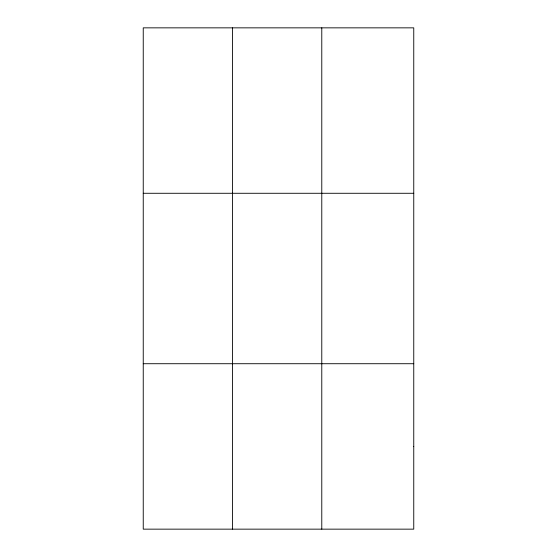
<?xml version="1.0" encoding="UTF-8"?>
<svg xmlns="http://www.w3.org/2000/svg" width="557" height="557" viewBox="0 0 557 557"><rect width="100%" height="100%" fill="white"/><g stroke="black" fill="none" stroke-linecap="round" stroke-linejoin="round"><path stroke-width="0.84" d="M232.513 27.85L232.513 529.15M321.779 27.85L321.779 529.15M143.246 193.279L413.754 193.279M143.246 363.721L413.754 363.721M413.754 446.436L413.754 529.15L143.246 529.15L143.246 27.85L413.754 27.85L413.754 446.436"/></g></svg>
